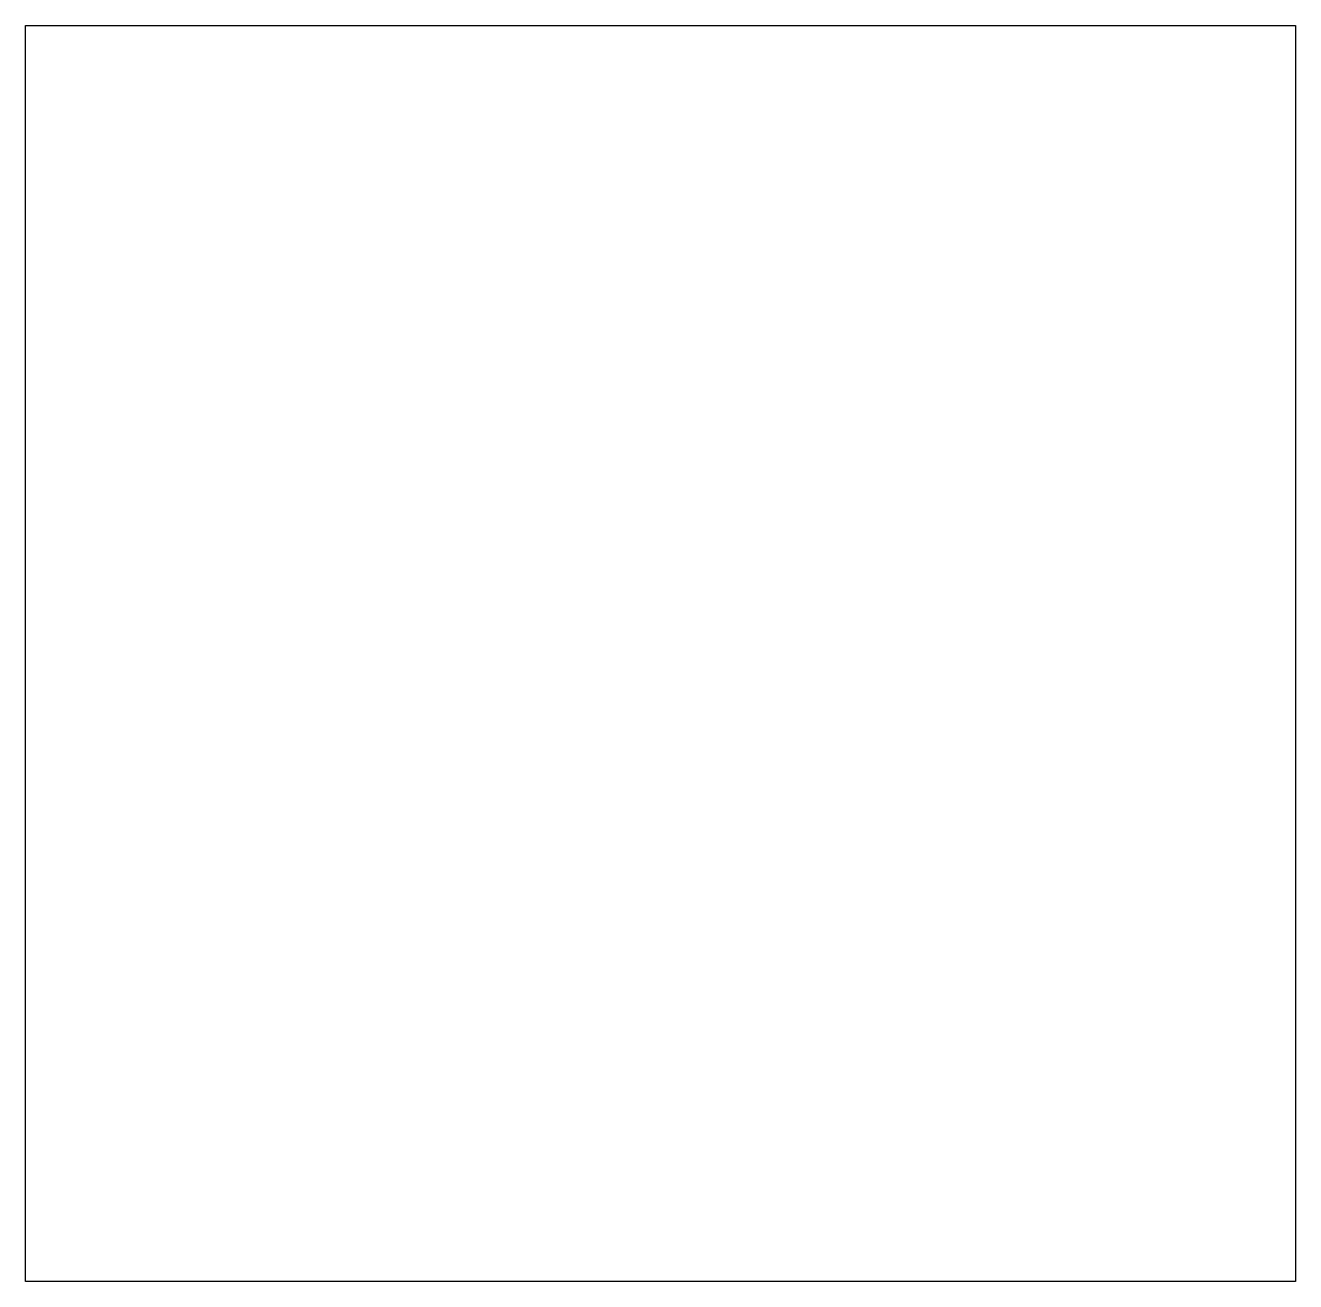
# Model space of a CAD drawing. Header units: millimetres. Extents: x -66 to 66, y -485 to -354.
import ezdxf

# ---------------------------------------------------------------- set-up
doc = ezdxf.new("R2010")
doc.units = ezdxf.units.MM
doc.header["$MEASUREMENT"] = 0

msp = doc.modelspace()

# ---------------------------------------------------------------- linework, layer by layer
msp.add_lwpolyline([(-66, -354.36), (66, -354.36), (66, -484.89), (-66, -484.89)], close=True)

doc.saveas('drawing.dxf')
